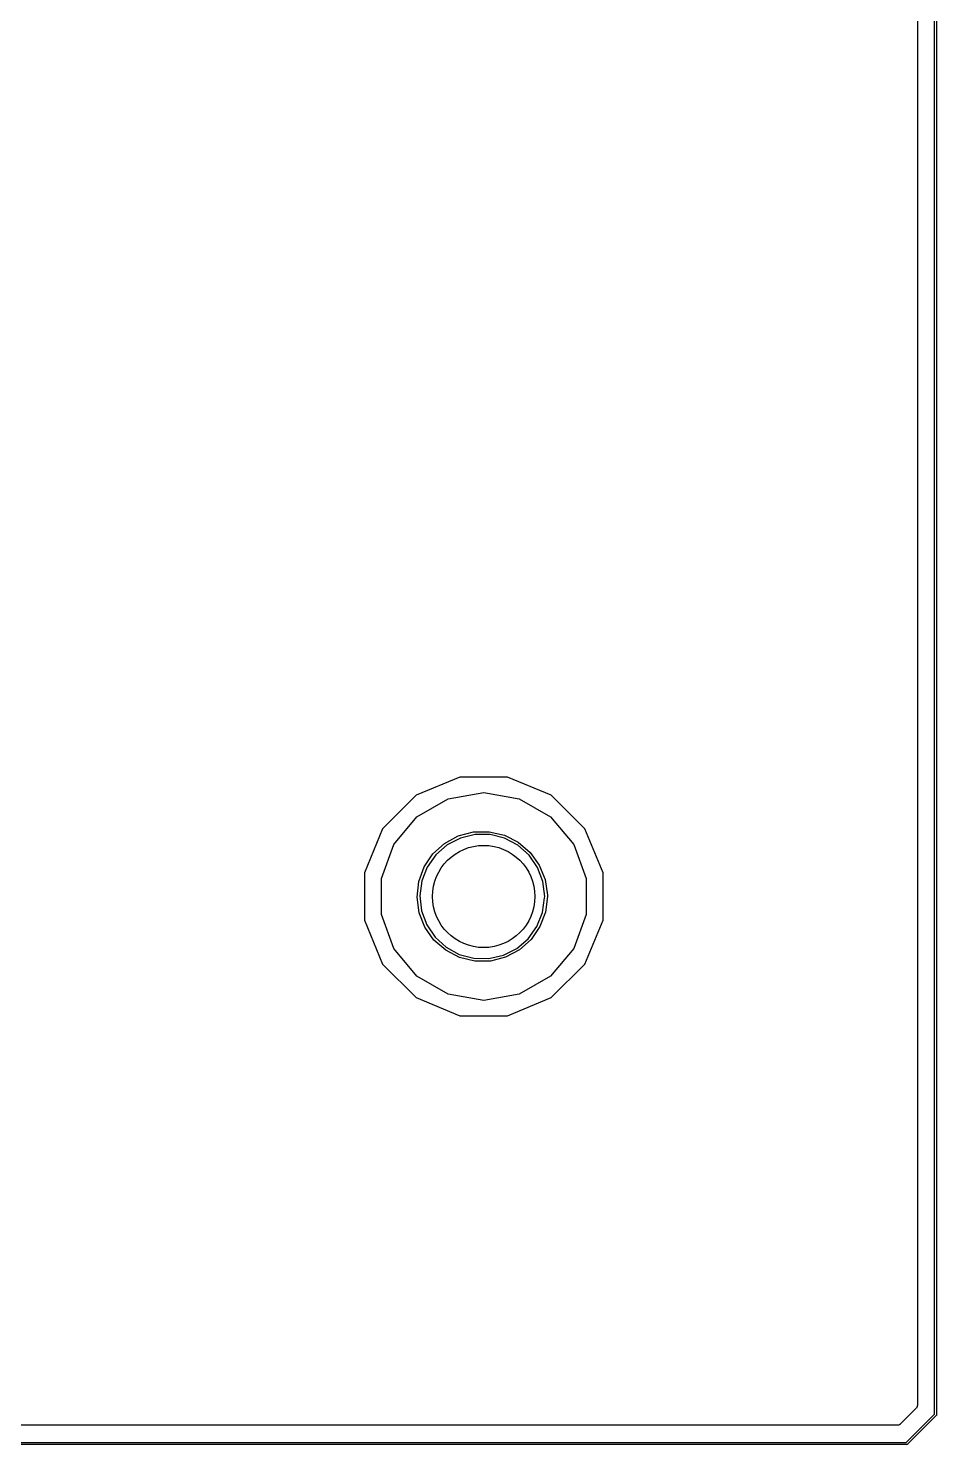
# Model space of a CAD drawing. Extents: x 81 to 161, y -172 to -32.
# Drawn here: x 121.4 to 161.4, y -172.1 to -109.8 of the extents above; entities that cross this region are included whole.
import ezdxf

# ---------------------------------------------------------------- set-up
doc = ezdxf.new("R2010")
doc.units = 0
doc.header["$MEASUREMENT"] = 0
doc.layers.add('BLACK', color=7, linetype='CONTINUOUS')

msp = doc.modelspace()

# ---------------------------------------------------------------- linework, layer by layer
at = {"layer": 'BLACK', "linetype": 'CONTINUOUS'}
for p, q in [((160.553, -33.6144), (160.554, -170.411)), ((161.304, -170.794), (161.303, -33.2312)), ((161.403, -33.2127), (161.403, -170.813)), ((140.434, -142.768), (138.504, -143.568)), ((142.522, -142.768), (140.434, -142.768)), ((144.452, -143.568), (142.522, -142.768)), ((138.504, -143.568), (137.027, -145.045)), ((138.541, -144.518), (139.915, -143.725)), ((139.915, -143.725), (141.478, -143.449)), ((141.478, -143.449), (143.041, -143.725)), ((143.041, -143.725), (144.415, -144.518)), ((145.929, -145.045), (144.452, -143.568)), ((137.521, -145.734), (138.541, -144.518)), ((144.415, -144.518), (145.435, -145.734)), ((137.027, -145.045), (136.228, -146.974)), ((140.36, -145.356), (141.026, -145.181)), ((141.026, -145.181), (141.714, -145.17)), ((141.714, -145.17), (142.385, -145.324)), ((146.728, -146.974), (145.929, -145.045)), ((136.978, -147.225), (137.521, -145.734)), ((139.246, -146.147), (139.755, -145.684)), ((139.872, -145.749), (139.375, -146.182)), ((139.755, -145.684), (140.36, -145.356)), ((140.458, -145.447), (139.872, -145.749)), ((141.099, -145.293), (140.458, -145.447)), ((141.758, -145.296), (141.099, -145.293)), ((142.398, -145.457), (141.758, -145.296)), ((142.385, -145.324), (142.999, -145.633)), ((142.981, -145.765), (142.398, -145.457)), ((143.473, -146.204), (142.981, -145.765)), ((142.999, -145.633), (143.523, -146.08)), ((145.435, -145.734), (145.978, -147.225)), ((138.863, -146.718), (139.246, -146.147)), ((139.375, -146.182), (138.996, -146.722)), ((143.846, -146.747), (143.473, -146.204)), ((143.523, -146.08), (143.924, -146.639)), ((136.228, -146.974), (136.228, -149.063)), ((138.626, -147.365), (138.863, -146.718)), ((138.996, -146.722), (138.757, -147.336)), ((144.079, -147.364), (143.846, -146.747)), ((143.924, -146.639), (144.181, -147.277)), ((146.728, -149.063), (146.728, -146.974)), ((136.978, -148.812), (136.978, -147.225)), ((138.551, -148.048), (138.626, -147.365)), ((138.757, -147.336), (138.671, -147.99)), ((144.159, -148.018), (144.079, -147.364)), ((144.181, -147.277), (144.278, -147.959)), ((145.978, -147.225), (145.978, -148.812)), ((138.64, -148.731), (138.551, -148.048)), ((138.671, -147.99), (138.743, -148.645)), ((144.065, -148.729), (144.158, -148.076)), ((144.158, -148.076), (144.159, -148.018)), ((144.278, -148.018), (144.196, -148.702)), ((144.278, -147.959), (144.278, -148.018)), ((137.521, -150.303), (136.978, -148.812)), ((138.89, -149.372), (138.64, -148.731)), ((138.743, -148.645), (138.97, -149.264)), ((143.819, -149.34), (144.065, -148.729)), ((144.196, -148.702), (143.953, -149.345)), ((145.978, -148.812), (145.435, -150.303)), ((136.228, -149.063), (137.027, -150.992)), ((139.286, -149.935), (138.89, -149.372)), ((138.97, -149.264), (139.337, -149.811)), ((143.434, -149.876), (143.819, -149.34)), ((143.953, -149.345), (143.563, -149.912)), ((145.929, -150.992), (146.728, -149.063)), ((139.805, -150.387), (139.286, -149.935)), ((139.337, -149.811), (139.825, -150.255)), ((142.933, -150.304), (143.434, -149.876)), ((143.563, -149.912), (143.049, -150.37)), ((138.541, -151.519), (137.521, -150.303)), ((140.416, -150.703), (139.805, -150.387)), ((139.825, -150.255), (140.404, -150.57)), ((140.404, -150.57), (141.042, -150.737)), ((141.085, -150.864), (140.416, -150.703)), ((141.042, -150.737), (141.701, -150.747)), ((141.701, -150.747), (142.344, -150.6)), ((142.441, -150.692), (141.773, -150.86)), ((142.344, -150.6), (142.933, -150.304)), ((143.049, -150.37), (142.441, -150.692)), ((145.435, -150.303), (144.415, -151.519)), ((137.027, -150.992), (138.504, -152.469)), ((141.773, -150.86), (141.085, -150.864)), ((144.452, -152.469), (145.929, -150.992)), ((139.915, -152.312), (138.541, -151.519)), ((144.415, -151.519), (143.041, -152.312)), ((138.504, -152.469), (140.434, -153.268)), ((141.478, -152.588), (139.915, -152.312)), ((143.041, -152.312), (141.478, -152.588)), ((142.522, -153.268), (144.452, -152.469)), ((140.434, -153.268), (142.522, -153.268)), ((160.502, -170.535), (159.803, -171.234)), ((160.507, -170.529), (160.502, -170.535)), ((160.513, -170.524), (160.507, -170.529)), ((160.524, -170.504), (160.513, -170.524)), ((160.537, -170.485), (160.524, -170.504)), ((160.539, -170.478), (160.537, -170.485)), ((160.543, -170.471), (160.539, -170.478)), ((160.547, -170.448), (160.543, -170.471)), ((160.553, -170.426), (160.547, -170.448)), ((160.554, -170.411), (160.552, -170.419)), ((160.552, -170.419), (160.553, -170.426)), ((159.68, -171.285), (83.2079, -171.285)), ((159.687, -171.284), (159.68, -171.285)), ((159.695, -171.284), (159.687, -171.284)), ((159.717, -171.278), (159.695, -171.284)), ((159.739, -171.274), (159.717, -171.278)), ((159.746, -171.271), (159.739, -171.274)), ((159.754, -171.269), (159.746, -171.271)), ((159.772, -171.255), (159.754, -171.269)), ((159.792, -171.244), (159.772, -171.255)), ((159.797, -171.238), (159.792, -171.244)), ((159.803, -171.234), (159.797, -171.238)), ((160.063, -172.035), (161.304, -170.794)), ((161.387, -170.852), (160.12, -172.119)), ((161.392, -170.848), (161.387, -170.852)), ((161.396, -170.842), (161.392, -170.848)), ((161.4, -170.836), (161.396, -170.842)), ((161.401, -170.832), (161.4, -170.834)), ((161.4, -170.834), (161.4, -170.836)), ((161.402, -170.826), (161.401, -170.832)), ((161.404, -170.819), (161.402, -170.826)), ((161.403, -170.813), (161.404, -170.819)), ((160.081, -172.135), (82.8062, -172.135)), ((82.8247, -172.035), (160.063, -172.035)), ((160.088, -172.136), (160.081, -172.135)), ((160.094, -172.134), (160.088, -172.136)), ((160.101, -172.133), (160.094, -172.134)), ((160.103, -172.132), (160.101, -172.133)), ((160.105, -172.131), (160.103, -172.132)), ((160.11, -172.127), (160.105, -172.131)), ((160.116, -172.124), (160.11, -172.127)), ((160.12, -172.119), (160.116, -172.124))]:
    msp.add_line(p, q, dxfattribs=at)
at = {"layer": 'BLACK'}
msp.add_circle((141.478, -148.018), 2.25, dxfattribs=at)
msp.add_circle((141.478, -148.018), 2.25, dxfattribs=at)

doc.saveas('drawing.dxf')
